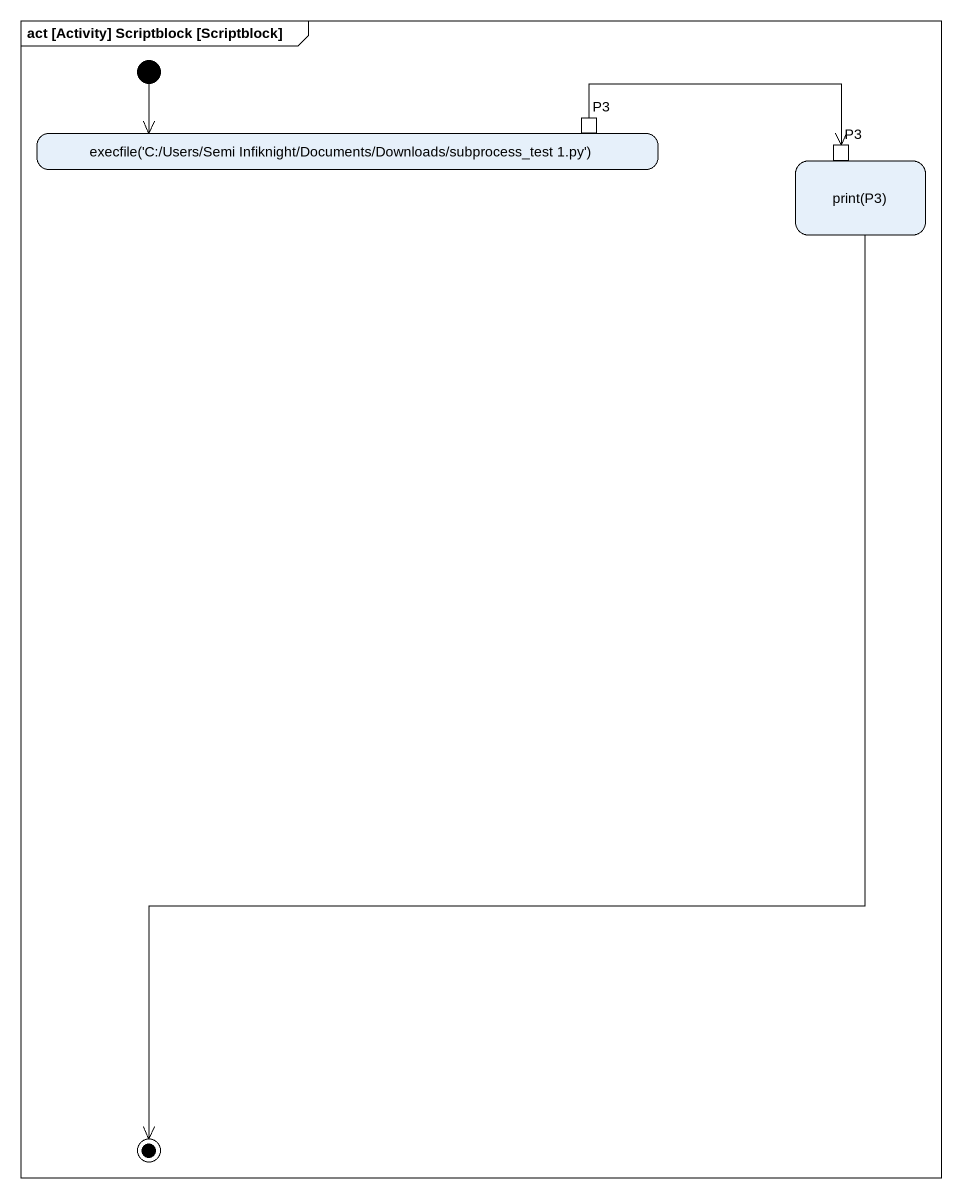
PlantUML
@startuml
mainframe act [Activity] Scriptblock [Scriptblock]
hide empty description
state "execfile('C:/Users/Semi Infiknight/Documents/Downloads/subprocess_test 1.py')" as execfile_C_Users_Semi {
  state P3 <<outputPin>>
}
state "print(P3)" as print_P3 {
  state "P3" as P3_2 <<inputPin>>
}
[*] -right-> execfile_C_Users_Semi
P3 -right-> P3_2
print_P3 --> [*]
@enduml
